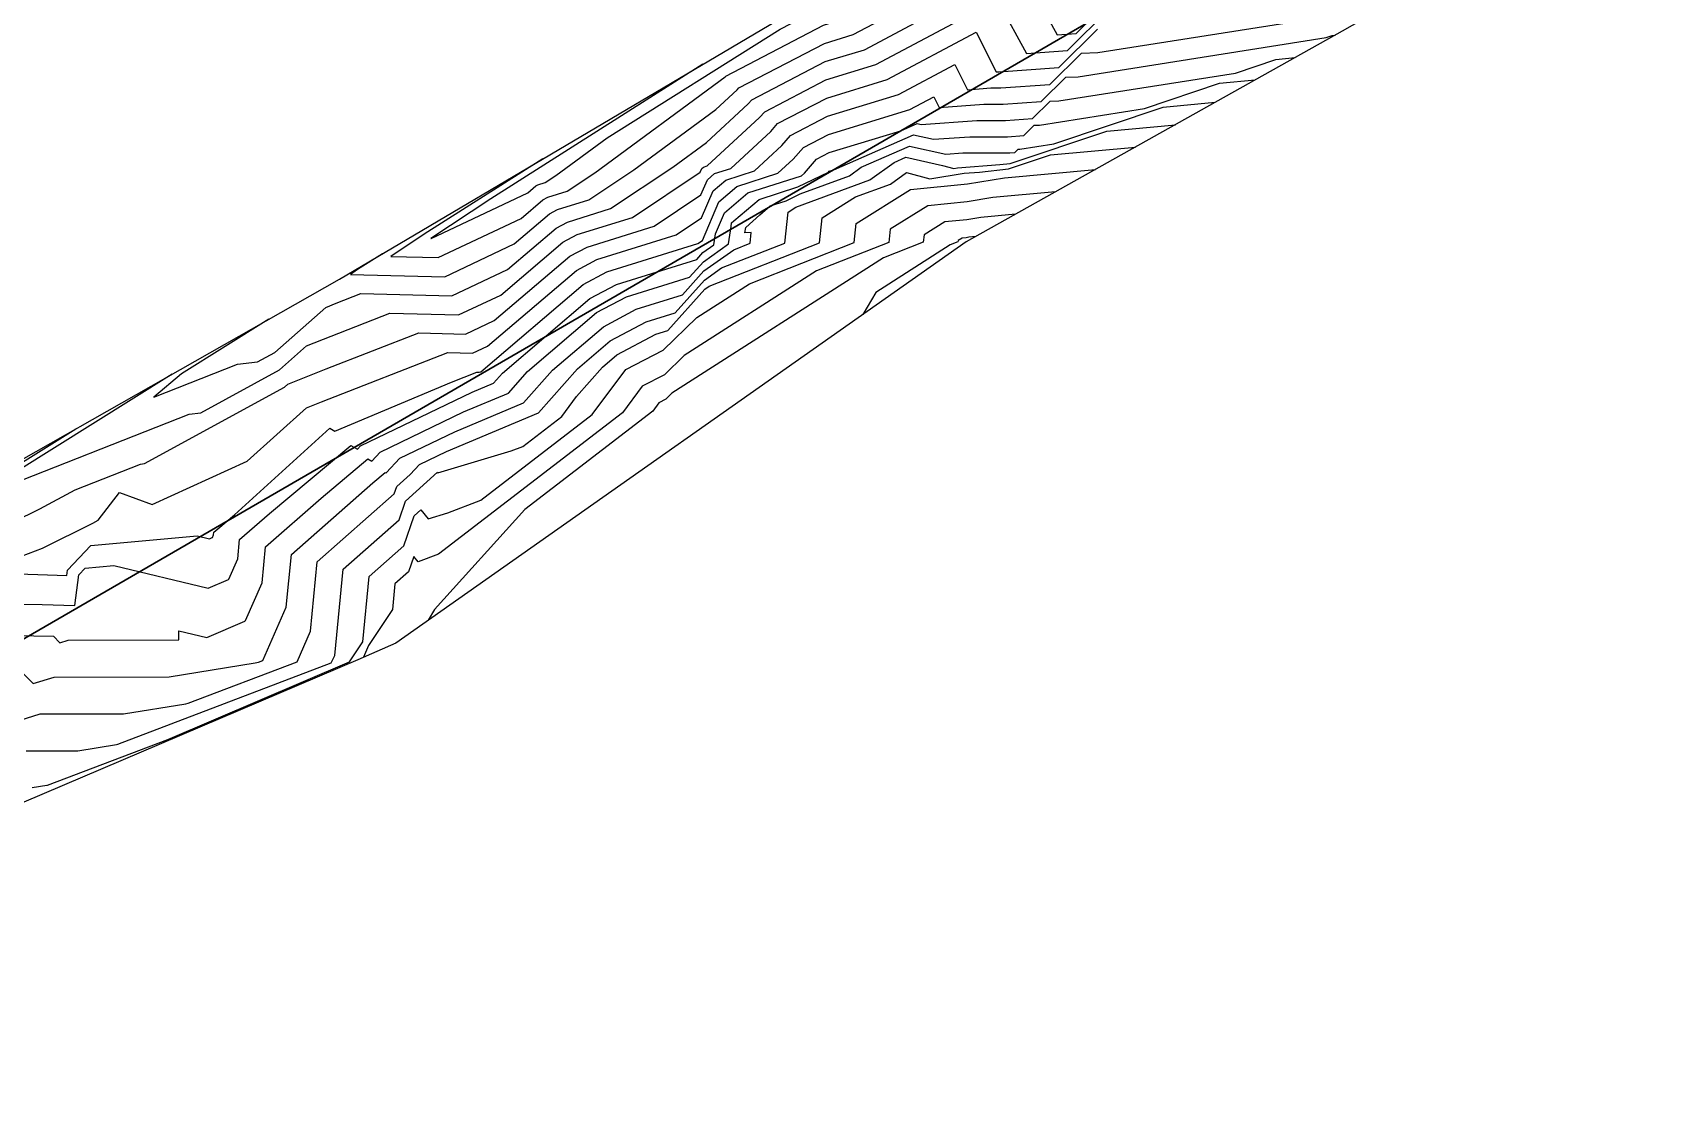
# Model space of a CAD drawing. Header units: metres. Extents: x 419533 to 423558, y 4805342 to 4807578.
# Drawn here: x 421499.9 to 421684.1, y 4806206.5 to 4806328.3 of the extents above; entities that cross this region are included whole.
import ezdxf

# ---------------------------------------------------------------- set-up
doc = ezdxf.new("R2010")
doc.units = ezdxf.units.M
for name, color, linetype in [('C-TINN-BNDY', 110, 'Continuous'), ('C-TOPO-MAJR', 9, 'Continuous'), ('C-TOPO-MINR', 8, 'Continuous')]:
    doc.layers.add(name, color=color, linetype=linetype)

# ---------------------------------------------------------------- blocks, each defined once
blk = doc.blocks.new('tower_bases_layout_1')
at = {"color": 31, "lineweight": 30, "true_color": 0xffbd7a, "elevation": 1718.01}
blk.add_lwpolyline([(423449.83, 4807399.59), (423130.59, 4807500.11), (421950.92, 4806613), (421795.04, 4806430.99), (421305.02, 4806147.04), (421305.02, 4806147.04), (420630.08, 4805770.97), (419765.16, 4805549.54), (419617.36, 4805580.09)], dxfattribs=at)
blk = doc.blocks.new('leg_extensions_profiles_1')
at = {"layer": 'C-TINN-BNDY', "color": 110, "linetype": 'Continuous', "lineweight": -3, "flags": 128}
for points in [[(421033.05, 4806016.16), (421101.01, 4806050.42), (421139.85, 4806079.13), (421220.12, 4806101.74), (421252.95, 4806132.43), (421316.64, 4806180.97), (421324.13, 4806185.21), (421403.7, 4806223.69), (421416.24, 4806233.19), (421455.86, 4806255.45), (421534.78, 4806300.25), (421589.59, 4806332.69), (421652.67, 4806370.22), (421683.42, 4806388.82), (421712.4, 4806406.06)], [(421750.74, 4806385.36), (421678.27, 4806345.24), (421648.64, 4806328.41), (421605.93, 4806304.48), (421541.15, 4806258.92), (421536.85, 4806257.04), (421496.6, 4806239.87), (421436.59, 4806184.93), (421377.46, 4806159.59), (421344.02, 4806137.07), (421305.37, 4806115.31), (421228.09, 4806095.41), (421153.82, 4806042.89), (421085.29, 4806009.98)]]:
    blk.add_lwpolyline(points, dxfattribs=at)
at = {"layer": 'C-TOPO-MAJR', "color": 9, "linetype": 'Continuous', "lineweight": -3, "flags": 128}
for points, elevation in [([(421526.76, 4806295.69), (421516.82, 4806289.49), (421513.68, 4806286.85), (421523.18, 4806290.59), (421525.44, 4806290.85), (421527.42, 4806291.93), (421533.2, 4806297.05), (421534.38, 4806297.52), (421537.19, 4806298.61), (421547.52, 4806298.35), (421553.85, 4806301.35), (421559.38, 4806306.05), (421560.65, 4806306.73), (421565.56, 4806308.26), (421572.62, 4806312.96), (421576.45, 4806315.78), (421581.19, 4806320.16), (421581.58, 4806320.61), (421589.92, 4806324.95), (421594.39, 4806326.31), (421605.88, 4806332.45)], 1710), ([(421614.57, 4806331.09), (421616.27, 4806328), (421618.43, 4806328.16), (421620.59, 4806330.3)], 1710), ([(421486.23, 4806263.57), (421501.02, 4806263.3), (421504.7, 4806263.18), (421505.17, 4806266.66), (421505.88, 4806267.42), (421509.15, 4806267.72), (421519.86, 4806265.17), (421522.16, 4806266.16), (421522.22, 4806266.2), (421523.22, 4806268.49), (421523.43, 4806270.68), (421526.81, 4806273.65), (421536.05, 4806281.35), (421536.8, 4806280.96), (421537.15, 4806281.32), (421549.84, 4806287.43), (421552.25, 4806288.43), (421553.26, 4806289.59), (421563.21, 4806298.05), (421566.23, 4806299.66), (421575.35, 4806302.49), (421576.04, 4806303.26), (421577.29, 4806304.15), (421577.46, 4806305.38), (421578.48, 4806307.78), (421581.15, 4806310.04), (421587.24, 4806312), (421587.56, 4806312.3), (421588.92, 4806313.86), (421590.38, 4806314.62), (421598.51, 4806317.1), (421600.36, 4806317.91), (421600.83, 4806317.81), (421607.15, 4806318.27), (421610.38, 4806318.27), (421613.46, 4806318.49), (421615.45, 4806320.45), (421616.46, 4806320.5), (421636.5, 4806323.66), (421641.09, 4806325.21), (421643.29, 4806325.41)], 1715), ([(421499.86, 4806242.51), (421501.54, 4806242.78), (421501.61, 4806242.79), (421515.29, 4806247.99), (421535.9, 4806256.81), (421537.4, 4806259.07), (421538.12, 4806266.48), (421542.06, 4806269.96), (421543.26, 4806273.39), (421544.01, 4806274.07), (421544.85, 4806273.05), (421547.06, 4806273.71), (421550.8, 4806275.14), (421563.45, 4806284.87), (421567.27, 4806289.98), (421571.52, 4806292.17), (421575.34, 4806295.89), (421581.33, 4806299.73), (421593.2, 4806304.4), (421593.43, 4806306.57), (421599.61, 4806310.42), (421606.09, 4806311.06), (421610.29, 4806311.76), (421620.62, 4806312.71)], 1720)]:
    blk.add_lwpolyline(points, dxfattribs=dict(at, elevation=elevation))
at = {"layer": 'C-TOPO-MINR', "color": 8, "linetype": 'Continuous', "lineweight": -3, "flags": 128}
for points, elevation in [([(421498.66, 4806268.79), (421501.03, 4806269.7), (421506.76, 4806272.54), (421507.38, 4806272.87), (421509.79, 4806276.01), (421513.5, 4806274.66), (421524.27, 4806279.59), (421531.01, 4806285.65), (421532.71, 4806286.33), (421547.08, 4806291.91), (421549.86, 4806291.84), (421551.56, 4806292.64), (421561.68, 4806301.25), (421564, 4806302.49), (421572.98, 4806305.28), (421575.89, 4806307.22), (421577.19, 4806310.29), (421578.62, 4806311.5), (421581.88, 4806312.55), (421585.01, 4806315.44), (421585.99, 4806316.56), (421590.19, 4806318.75), (421598.24, 4806321.21), (421604.65, 4806324.63), (421606.09, 4806321.76), (421608.74, 4806321.96), (421609.88, 4806321.96), (421615.44, 4806322.36), (421619.04, 4806325.91), (421620.87, 4806325.98), (421642.82, 4806329.45)], 1713), ([(421504.81, 4806283.23), (421486.73, 4806271.95)], 1712), ([(421497.75, 4806272.7), (421500.73, 4806274.18), (421504.77, 4806276.33), (421512.19, 4806279.25), (421512.63, 4806279.3), (421528.53, 4806288), (421528.89, 4806288.31), (421533.26, 4806290.06), (421543.78, 4806294.14), (421549.08, 4806294.01), (421552.32, 4806295.55), (421560.91, 4806302.85), (421562.88, 4806303.9), (421570.5, 4806306.27), (421575.81, 4806309.81), (421576.55, 4806311.54), (421577.35, 4806312.23), (421579.2, 4806312.82), (421583.74, 4806317.01), (421584.52, 4806317.91), (421590.1, 4806320.82), (421596.95, 4806322.91), (421607.06, 4806328.3), (421609.32, 4806323.78), (421609.54, 4806323.8), (421609.63, 4806323.8), (421616.44, 4806324.29), (421620.84, 4806328.63)], 1712), ([(421515.78, 4806289.46), (421493.66, 4806275.65)], 1711), ([(421494.99, 4806275.98), (421517.68, 4806284.92), (421519.04, 4806285.08), (421527.97, 4806289.96), (421531.04, 4806292.68), (421533.82, 4806293.79), (421540.49, 4806296.38), (421548.3, 4806296.18), (421553.09, 4806298.45), (421560.14, 4806304.45), (421561.77, 4806305.32), (421568.03, 4806307.26), (421575.73, 4806312.4), (421575.9, 4806312.8), (421576.09, 4806312.96), (421576.52, 4806313.1), (421582.46, 4806318.59), (421583.05, 4806319.26), (421590.01, 4806322.88), (421595.67, 4806324.61), (421609.46, 4806331.97)], 1711), ([(421609.72, 4806331.46), (421612.78, 4806325.89), (421617.43, 4806326.22), (421622.1, 4806330.83)], 1711), ([(421539.67, 4806303.14), (421536.82, 4806301.33), (421536.01, 4806300.79), (421546.74, 4806300.52), (421554.61, 4806304.25), (421558.61, 4806307.65), (421559.53, 4806308.15), (421563.08, 4806309.25), (421568.19, 4806312.65), (421577.51, 4806319.51), (421579.91, 4806321.73), (421580.11, 4806321.96), (421589.83, 4806327.01), (421593.11, 4806328.02), (421601.53, 4806332.51)], 1709), ([(421557.84, 4806313.9), (421544.38, 4806305.35), (421540.58, 4806302.83), (421545.96, 4806302.7), (421555.38, 4806307.15), (421557.85, 4806309.26), (421558.41, 4806309.56), (421560.61, 4806310.24), (421563.76, 4806312.34), (421578.57, 4806323.24), (421578.64, 4806323.3), (421578.65, 4806323.31), (421589.74, 4806329.08), (421591.82, 4806329.72), (421597.18, 4806332.58), (421611.65, 4806337.97), (421617.92, 4806333.52), (421620.89, 4806340.44), (421620.61, 4806341.46), (421620.68, 4806341.82), (421619.56, 4806347.67), (421622.56, 4806350.59), (421603.27, 4806340.41), (421597.43, 4806337.36)], 1708), ([(421576.01, 4806324.65), (421551.95, 4806309.37), (421545.14, 4806304.87), (421545.18, 4806304.87), (421556.14, 4806310.06), (421557.08, 4806310.86), (421557.3, 4806310.97), (421558.13, 4806311.23), (421559.34, 4806312.03), (421565.15, 4806316.31), (421584.81, 4806328.63), (421589.65, 4806331.15), (421590.54, 4806331.42), (421592.83, 4806332.64), (421612.32, 4806339.9), (421616.72, 4806336.78), (421618.8, 4806341.63), (421618.61, 4806342.35), (421618.72, 4806342.95), (421617.95, 4806346.96), (421620.01, 4806348.96), (421595.44, 4806335.99), (421592.94, 4806334.69)], 1707), ([(421489.42, 4806267.09), (421503.82, 4806266.61), (421503.9, 4806267.2), (421506.52, 4806270.01), (421518.59, 4806271.12), (421520.02, 4806270.78), (421520.32, 4806270.91), (421520.33, 4806270.92), (421520.46, 4806271.22), (421520.49, 4806271.52), (421520.94, 4806271.91), (421522.85, 4806273.5), (421533.68, 4806283.34), (421534.25, 4806283), (421547.49, 4806288.55), (421550.37, 4806289.67), (421550.64, 4806289.67), (421550.8, 4806289.74), (421562.44, 4806299.65), (421565.12, 4806301.08), (421575.45, 4806304.29), (421575.98, 4806304.63), (421577.83, 4806309.03), (421579.88, 4806310.77), (421584.56, 4806312.27), (421586.29, 4806313.87), (421587.45, 4806315.21), (421590.29, 4806316.68), (421599.52, 4806319.51), (421602.25, 4806320.97), (421602.87, 4806319.74), (421607.95, 4806320.11), (421610.13, 4806320.11), (421614.45, 4806320.42), (421617.24, 4806323.18), (421618.66, 4806323.24), (421646.8, 4806327.69), (421647.5, 4806327.92), (421647.83, 4806327.95)], 1714), ([(421486.71, 4806259.98), (421502.28, 4806259.7), (421503.02, 4806258.96), (421503.96, 4806259.25), (421516.51, 4806259.29), (421516.54, 4806260.31), (421519.71, 4806259.55), (421524, 4806261.41), (421524.1, 4806261.48), (421525.97, 4806265.75), (421526.37, 4806269.84), (421532.67, 4806275.39), (421538, 4806279.83), (421538.43, 4806279.6), (421539.39, 4806280.62), (421548.86, 4806285.18), (421553.95, 4806287.31), (421556.1, 4806289.75), (421563.97, 4806296.45), (421567.35, 4806298.25), (421574.52, 4806300.48), (421576.09, 4806302.22), (421578.95, 4806304.25), (421579.23, 4806306.22), (421579.3, 4806306.65), (421579.54, 4806306.87), (421582.41, 4806309.31), (421586.83, 4806310.73), (421590.29, 4806312.4), (421590.39, 4806312.51), (421590.47, 4806312.55), (421590.9, 4806312.68), (421599.94, 4806316.64), (421602.23, 4806316.13), (421606.35, 4806316.43), (421610.63, 4806316.42), (421612.46, 4806316.56), (421613.65, 4806317.73), (421614.25, 4806317.75), (421626.19, 4806319.64), (421634.69, 4806322.5), (421638.76, 4806322.87)], 1716), ([(421498.13, 4806256.2), (421499.98, 4806254.32), (421502.37, 4806255.06), (421515.43, 4806255.1), (421525.2, 4806256.67), (421525.58, 4806256.76), (421526.07, 4806256.95), (421528.72, 4806263.01), (421529.31, 4806269), (421538.54, 4806277.13), (421539.94, 4806278.31), (421540.06, 4806278.25), (421541.63, 4806279.92), (421547.88, 4806282.93), (421555.66, 4806286.19), (421558.95, 4806289.92), (421564.74, 4806294.85), (421568.47, 4806296.84), (421573.7, 4806298.46), (421576.15, 4806301.18), (421579.56, 4806303.59), (421581.4, 4806304.32), (421581.53, 4806305.55), (421580.81, 4806305.5), (421580.91, 4806306.13), (421582.49, 4806307.57), (421583.67, 4806308.57), (421585.5, 4806309.16), (421587.08, 4806309.93), (421592.67, 4806311.99), (421594, 4806312.95), (421599.51, 4806315.36), (421603.62, 4806314.44), (421605.56, 4806314.58), (421610.88, 4806314.58), (421611.47, 4806314.62), (421611.85, 4806315), (421612.04, 4806315.01), (421615.89, 4806315.62), (421628.29, 4806319.78), (421634.22, 4806320.33)], 1717), ([(421496.94, 4806249.69), (421500.78, 4806250.88), (421510.24, 4806250.9), (421517.31, 4806252.04), (421517.59, 4806252.11), (421529.96, 4806256.81), (421531.47, 4806260.27), (421532.25, 4806268.16), (421540.99, 4806275.86), (421541.28, 4806276.7), (421542.8, 4806278.08), (421543.87, 4806279.22), (421546.91, 4806280.68), (421557.37, 4806285.07), (421561.79, 4806290.08), (421565.51, 4806293.25), (421569.59, 4806295.42), (421572.87, 4806296.44), (421576.2, 4806300.14), (421578.15, 4806301.52), (421585.33, 4806304.34), (421585.71, 4806307.87), (421586.58, 4806308.41), (421595, 4806311.52), (421597.75, 4806313.5), (421599.09, 4806314.09), (421603.26, 4806313.15), (421604.53, 4806312.82), (421604.94, 4806312.89), (421609.77, 4806313.26), (421610.91, 4806313.38), (421621.89, 4806317.07), (421629.69, 4806317.79)], 1718), ([(421499.19, 4806246.69), (421505.05, 4806246.7), (421509.43, 4806247.41), (421509.6, 4806247.45), (421533.84, 4806256.67), (421534.22, 4806257.53), (421535.19, 4806267.32), (421541.53, 4806272.91), (421542.27, 4806275.05), (421545.88, 4806278.32), (421545.92, 4806278.27), (421554.27, 4806280.76), (421555.58, 4806281.26), (421560.01, 4806284.67), (421561.69, 4806286.92), (421564.63, 4806290.25), (421566.27, 4806291.64), (421570.7, 4806294.01), (421572.04, 4806294.43), (421576.26, 4806299.1), (421576.75, 4806299.45), (421589.27, 4806304.37), (421589.57, 4806307.22), (421593.36, 4806309.58), (421597.32, 4806311.04), (421599.15, 4806312.36), (421601.82, 4806311.66), (421605.69, 4806312.28), (421607.45, 4806312.41), (421610.74, 4806312.76), (421615.49, 4806314.36), (421625.15, 4806315.25)], 1719), ([(421616.08, 4806310.17), (421608.95, 4806309.51), (421606.04, 4806309.03), (421601.56, 4806308.59), (421597.29, 4806305.93), (421597.13, 4806304.42), (421588.93, 4806301.2), (421573.92, 4806291.59), (421571.66, 4806289.39), (421569.15, 4806288.1), (421566.9, 4806285.07), (421546.02, 4806269.03), (421543.71, 4806268.14), (421543.22, 4806268.76), (421542.6, 4806267), (421541.06, 4806265.64), (421540.78, 4806262.74), (421538.07, 4806258.66), (421537.49, 4806257.32)], 1721), ([(421611.55, 4806307.63), (421607.6, 4806307.26), (421605.99, 4806307), (421603.52, 4806306.75), (421601.15, 4806305.28), (421601.06, 4806304.45), (421596.53, 4806302.66), (421572.51, 4806287.29), (421571.81, 4806286.61), (421571.04, 4806286.21), (421570.34, 4806285.27), (421555.81, 4806274.11), (421545.57, 4806262.72), (421544.85, 4806261.52)], 1722), ([(421607.01, 4806305.08), (421606.25, 4806305.02), (421605.94, 4806304.96), (421605.47, 4806304.92), (421605.01, 4806304.63), (421605, 4806304.47), (421604.12, 4806304.13), (421595.69, 4806298.73), (421594.19, 4806296.22)], 1723)]:
    blk.add_lwpolyline(points, dxfattribs=dict(at, elevation=elevation))

msp = doc.modelspace()

# ---------------------------------------------------------------- linework, layer by layer
at = {"layer": 'C-TOPO-MAJR', "color": 9, "linetype": 'Continuous', "lineweight": -3, "flags": 128}
for points, elevation in [([(421526.76, 4806295.69), (421516.82, 4806289.49), (421513.68, 4806286.85), (421523.18, 4806290.59), (421525.44, 4806290.85), (421527.42, 4806291.93), (421533.2, 4806297.05), (421534.38, 4806297.52), (421537.19, 4806298.61), (421547.52, 4806298.35), (421553.85, 4806301.35), (421559.38, 4806306.05), (421560.65, 4806306.73), (421565.56, 4806308.26), (421572.62, 4806312.96), (421576.45, 4806315.78), (421581.19, 4806320.16), (421581.58, 4806320.61), (421589.92, 4806324.95), (421594.39, 4806326.31), (421605.88, 4806332.45)], 1710), ([(421614.57, 4806331.09), (421616.27, 4806328), (421618.43, 4806328.16), (421620.59, 4806330.3)], 1710), ([(421486.23, 4806263.57), (421501.02, 4806263.3), (421504.7, 4806263.18), (421505.17, 4806266.66), (421505.88, 4806267.42), (421509.15, 4806267.72), (421519.86, 4806265.17), (421522.16, 4806266.16), (421522.22, 4806266.2), (421523.22, 4806268.49), (421523.43, 4806270.68), (421526.81, 4806273.65), (421536.05, 4806281.35), (421536.8, 4806280.96), (421537.15, 4806281.32), (421549.84, 4806287.43), (421552.25, 4806288.43), (421553.26, 4806289.59), (421563.21, 4806298.05), (421566.23, 4806299.66), (421575.35, 4806302.49), (421576.04, 4806303.26), (421577.29, 4806304.15), (421577.46, 4806305.38), (421578.48, 4806307.78), (421581.15, 4806310.04), (421587.24, 4806312), (421587.56, 4806312.3), (421588.92, 4806313.86), (421590.38, 4806314.62), (421598.51, 4806317.1), (421600.36, 4806317.91), (421600.83, 4806317.81), (421607.15, 4806318.27), (421610.38, 4806318.27), (421613.46, 4806318.49), (421615.45, 4806320.45), (421616.46, 4806320.5), (421636.5, 4806323.66), (421641.09, 4806325.21), (421643.29, 4806325.41)], 1715), ([(421499.86, 4806242.51), (421501.54, 4806242.78), (421501.61, 4806242.79), (421515.29, 4806247.99), (421535.9, 4806256.81), (421537.4, 4806259.07), (421538.12, 4806266.48), (421542.06, 4806269.96), (421543.26, 4806273.39), (421544.01, 4806274.07), (421544.85, 4806273.05), (421547.06, 4806273.71), (421550.8, 4806275.14), (421563.45, 4806284.87), (421567.27, 4806289.98), (421571.52, 4806292.17), (421575.34, 4806295.89), (421581.33, 4806299.73), (421593.2, 4806304.4), (421593.43, 4806306.57), (421599.61, 4806310.42), (421606.09, 4806311.06), (421610.29, 4806311.76), (421620.62, 4806312.71)], 1720)]:
    msp.add_lwpolyline(points, dxfattribs=dict(at, elevation=elevation))
at = {"layer": 'C-TOPO-MINR', "color": 8, "linetype": 'Continuous', "lineweight": -3, "flags": 128}
for points, elevation in [([(421557.84, 4806313.9), (421544.38, 4806305.35), (421540.58, 4806302.83), (421545.96, 4806302.7), (421555.38, 4806307.15), (421557.85, 4806309.26), (421558.41, 4806309.56), (421560.61, 4806310.24), (421563.76, 4806312.34), (421578.57, 4806323.24), (421578.64, 4806323.3), (421578.65, 4806323.31), (421589.74, 4806329.08), (421591.82, 4806329.72), (421597.18, 4806332.58), (421611.65, 4806337.97), (421617.92, 4806333.52), (421620.89, 4806340.44), (421620.61, 4806341.46), (421620.68, 4806341.82), (421619.56, 4806347.67), (421622.56, 4806350.59), (421603.27, 4806340.41), (421597.43, 4806337.36)], 1708), ([(421576.01, 4806324.65), (421551.95, 4806309.37), (421545.14, 4806304.87), (421545.18, 4806304.87), (421556.14, 4806310.06), (421557.08, 4806310.86), (421557.3, 4806310.97), (421558.13, 4806311.23), (421559.34, 4806312.03), (421565.15, 4806316.31), (421584.81, 4806328.63), (421589.65, 4806331.15), (421590.54, 4806331.42), (421592.83, 4806332.64), (421612.32, 4806339.9), (421616.72, 4806336.78), (421618.8, 4806341.63), (421618.61, 4806342.35), (421618.72, 4806342.95), (421617.95, 4806346.96), (421620.01, 4806348.96), (421595.44, 4806335.99), (421592.94, 4806334.69)], 1707), ([(421539.67, 4806303.14), (421536.82, 4806301.33), (421536.01, 4806300.79), (421546.74, 4806300.52), (421554.61, 4806304.25), (421558.61, 4806307.65), (421559.53, 4806308.15), (421563.08, 4806309.25), (421568.19, 4806312.65), (421577.51, 4806319.51), (421579.91, 4806321.73), (421580.11, 4806321.96), (421589.83, 4806327.01), (421593.11, 4806328.02), (421601.53, 4806332.51)], 1709), ([(421494.99, 4806275.98), (421517.68, 4806284.92), (421519.04, 4806285.08), (421527.97, 4806289.96), (421531.04, 4806292.68), (421533.82, 4806293.79), (421540.49, 4806296.38), (421548.3, 4806296.18), (421553.09, 4806298.45), (421560.14, 4806304.45), (421561.77, 4806305.32), (421568.03, 4806307.26), (421575.73, 4806312.4), (421575.9, 4806312.8), (421576.09, 4806312.96), (421576.52, 4806313.1), (421582.46, 4806318.59), (421583.05, 4806319.26), (421590.01, 4806322.88), (421595.67, 4806324.61), (421609.46, 4806331.97)], 1711), ([(421609.72, 4806331.46), (421612.78, 4806325.89), (421617.43, 4806326.22), (421622.1, 4806330.83)], 1711), ([(421497.75, 4806272.7), (421500.73, 4806274.18), (421504.77, 4806276.33), (421512.19, 4806279.25), (421512.63, 4806279.3), (421528.53, 4806288), (421528.89, 4806288.31), (421533.26, 4806290.06), (421543.78, 4806294.14), (421549.08, 4806294.01), (421552.32, 4806295.55), (421560.91, 4806302.85), (421562.88, 4806303.9), (421570.5, 4806306.27), (421575.81, 4806309.81), (421576.55, 4806311.54), (421577.35, 4806312.23), (421579.2, 4806312.82), (421583.74, 4806317.01), (421584.52, 4806317.91), (421590.1, 4806320.82), (421596.95, 4806322.91), (421607.06, 4806328.3), (421609.32, 4806323.78), (421609.54, 4806323.8), (421609.63, 4806323.8), (421616.44, 4806324.29), (421620.84, 4806328.63)], 1712), ([(421498.66, 4806268.79), (421501.03, 4806269.7), (421506.76, 4806272.54), (421507.38, 4806272.87), (421509.79, 4806276.01), (421513.5, 4806274.66), (421524.27, 4806279.59), (421531.01, 4806285.65), (421532.71, 4806286.33), (421547.08, 4806291.91), (421549.86, 4806291.84), (421551.56, 4806292.64), (421561.68, 4806301.25), (421564, 4806302.49), (421572.98, 4806305.28), (421575.89, 4806307.22), (421577.19, 4806310.29), (421578.62, 4806311.5), (421581.88, 4806312.55), (421585.01, 4806315.44), (421585.99, 4806316.56), (421590.19, 4806318.75), (421598.24, 4806321.21), (421604.65, 4806324.63), (421606.09, 4806321.76), (421608.74, 4806321.96), (421609.88, 4806321.96), (421615.44, 4806322.36), (421619.04, 4806325.91), (421620.87, 4806325.98), (421642.82, 4806329.45)], 1713), ([(421489.42, 4806267.09), (421503.82, 4806266.61), (421503.9, 4806267.2), (421506.52, 4806270.01), (421518.59, 4806271.12), (421520.02, 4806270.78), (421520.32, 4806270.91), (421520.33, 4806270.92), (421520.46, 4806271.22), (421520.49, 4806271.52), (421520.94, 4806271.91), (421522.85, 4806273.5), (421533.68, 4806283.34), (421534.25, 4806283), (421547.49, 4806288.55), (421550.37, 4806289.67), (421550.64, 4806289.67), (421550.8, 4806289.74), (421562.44, 4806299.65), (421565.12, 4806301.08), (421575.45, 4806304.29), (421575.98, 4806304.63), (421577.83, 4806309.03), (421579.88, 4806310.77), (421584.56, 4806312.27), (421586.29, 4806313.87), (421587.45, 4806315.21), (421590.29, 4806316.68), (421599.52, 4806319.51), (421602.25, 4806320.97), (421602.87, 4806319.74), (421607.95, 4806320.11), (421610.13, 4806320.11), (421614.45, 4806320.42), (421617.24, 4806323.18), (421618.66, 4806323.24), (421646.8, 4806327.69), (421647.5, 4806327.92), (421647.83, 4806327.95)], 1714), ([(421486.71, 4806259.98), (421502.28, 4806259.7), (421503.02, 4806258.96), (421503.96, 4806259.25), (421516.51, 4806259.29), (421516.54, 4806260.31), (421519.71, 4806259.55), (421524, 4806261.41), (421524.1, 4806261.48), (421525.97, 4806265.75), (421526.37, 4806269.84), (421532.67, 4806275.39), (421538, 4806279.83), (421538.43, 4806279.6), (421539.39, 4806280.62), (421548.86, 4806285.18), (421553.95, 4806287.31), (421556.1, 4806289.75), (421563.97, 4806296.45), (421567.35, 4806298.25), (421574.52, 4806300.48), (421576.09, 4806302.22), (421578.95, 4806304.25), (421579.23, 4806306.22), (421579.3, 4806306.65), (421579.54, 4806306.87), (421582.41, 4806309.31), (421586.83, 4806310.73), (421590.29, 4806312.4), (421590.39, 4806312.51), (421590.47, 4806312.55), (421590.9, 4806312.68), (421599.94, 4806316.64), (421602.23, 4806316.13), (421606.35, 4806316.43), (421610.63, 4806316.42), (421612.46, 4806316.56), (421613.65, 4806317.73), (421614.25, 4806317.75), (421626.19, 4806319.64), (421634.69, 4806322.5), (421638.76, 4806322.87)], 1716), ([(421498.13, 4806256.2), (421499.98, 4806254.32), (421502.37, 4806255.06), (421515.43, 4806255.1), (421525.2, 4806256.67), (421525.58, 4806256.76), (421526.07, 4806256.95), (421528.72, 4806263.01), (421529.31, 4806269), (421538.54, 4806277.13), (421539.94, 4806278.31), (421540.06, 4806278.25), (421541.63, 4806279.92), (421547.88, 4806282.93), (421555.66, 4806286.19), (421558.95, 4806289.92), (421564.74, 4806294.85), (421568.47, 4806296.84), (421573.7, 4806298.46), (421576.15, 4806301.18), (421579.56, 4806303.59), (421581.4, 4806304.32), (421581.53, 4806305.55), (421580.81, 4806305.5), (421580.91, 4806306.13), (421582.49, 4806307.57), (421583.67, 4806308.57), (421585.5, 4806309.16), (421587.08, 4806309.93), (421592.67, 4806311.99), (421594, 4806312.95), (421599.51, 4806315.36), (421603.62, 4806314.44), (421605.56, 4806314.58), (421610.88, 4806314.58), (421611.47, 4806314.62), (421611.85, 4806315), (421612.04, 4806315.01), (421615.89, 4806315.62), (421628.29, 4806319.78), (421634.22, 4806320.33)], 1717), ([(421496.94, 4806249.69), (421500.78, 4806250.88), (421510.24, 4806250.9), (421517.31, 4806252.04), (421517.59, 4806252.11), (421529.96, 4806256.81), (421531.47, 4806260.27), (421532.25, 4806268.16), (421540.99, 4806275.86), (421541.28, 4806276.7), (421542.8, 4806278.08), (421543.87, 4806279.22), (421546.91, 4806280.68), (421557.37, 4806285.07), (421561.79, 4806290.08), (421565.51, 4806293.25), (421569.59, 4806295.42), (421572.87, 4806296.44), (421576.2, 4806300.14), (421578.15, 4806301.52), (421585.33, 4806304.34), (421585.71, 4806307.87), (421586.58, 4806308.41), (421595, 4806311.52), (421597.75, 4806313.5), (421599.09, 4806314.09), (421603.26, 4806313.15), (421604.53, 4806312.82), (421604.94, 4806312.89), (421609.77, 4806313.26), (421610.91, 4806313.38), (421621.89, 4806317.07), (421629.69, 4806317.79)], 1718), ([(421499.19, 4806246.69), (421505.05, 4806246.7), (421509.43, 4806247.41), (421509.6, 4806247.45), (421533.84, 4806256.67), (421534.22, 4806257.53), (421535.19, 4806267.32), (421541.53, 4806272.91), (421542.27, 4806275.05), (421545.88, 4806278.32), (421545.92, 4806278.27), (421554.27, 4806280.76), (421555.58, 4806281.26), (421560.01, 4806284.67), (421561.69, 4806286.92), (421564.63, 4806290.25), (421566.27, 4806291.64), (421570.7, 4806294.01), (421572.04, 4806294.43), (421576.26, 4806299.1), (421576.75, 4806299.45), (421589.27, 4806304.37), (421589.57, 4806307.22), (421593.36, 4806309.58), (421597.32, 4806311.04), (421599.15, 4806312.36), (421601.82, 4806311.66), (421605.69, 4806312.28), (421607.45, 4806312.41), (421610.74, 4806312.76), (421615.49, 4806314.36), (421625.15, 4806315.25)], 1719), ([(421616.08, 4806310.17), (421608.95, 4806309.51), (421606.04, 4806309.03), (421601.56, 4806308.59), (421597.29, 4806305.93), (421597.13, 4806304.42), (421588.93, 4806301.2), (421573.92, 4806291.59), (421571.66, 4806289.39), (421569.15, 4806288.1), (421566.9, 4806285.07), (421546.02, 4806269.03), (421543.71, 4806268.14), (421543.22, 4806268.76), (421542.6, 4806267), (421541.06, 4806265.64), (421540.78, 4806262.74), (421538.07, 4806258.66), (421537.49, 4806257.32)], 1721), ([(421611.55, 4806307.63), (421607.6, 4806307.26), (421605.99, 4806307), (421603.52, 4806306.75), (421601.15, 4806305.28), (421601.06, 4806304.45), (421596.53, 4806302.66), (421572.51, 4806287.29), (421571.81, 4806286.61), (421571.04, 4806286.21), (421570.34, 4806285.27), (421555.81, 4806274.11), (421545.57, 4806262.72), (421544.85, 4806261.52)], 1722), ([(421607.01, 4806305.08), (421606.25, 4806305.02), (421605.94, 4806304.96), (421605.47, 4806304.92), (421605.01, 4806304.63), (421605, 4806304.47), (421604.12, 4806304.13), (421595.69, 4806298.73), (421594.19, 4806296.22)], 1723), ([(421515.78, 4806289.46), (421493.66, 4806275.65)], 1711), ([(421504.81, 4806283.23), (421486.73, 4806271.95)], 1712)]:
    msp.add_lwpolyline(points, dxfattribs=dict(at, elevation=elevation))

# ---------------------------------------------------------------- block references
for name in ['leg_extensions_profiles_1', 'tower_bases_layout_1']:
    msp.add_blockref(name, (0, 0))

doc.saveas('drawing.dxf')
